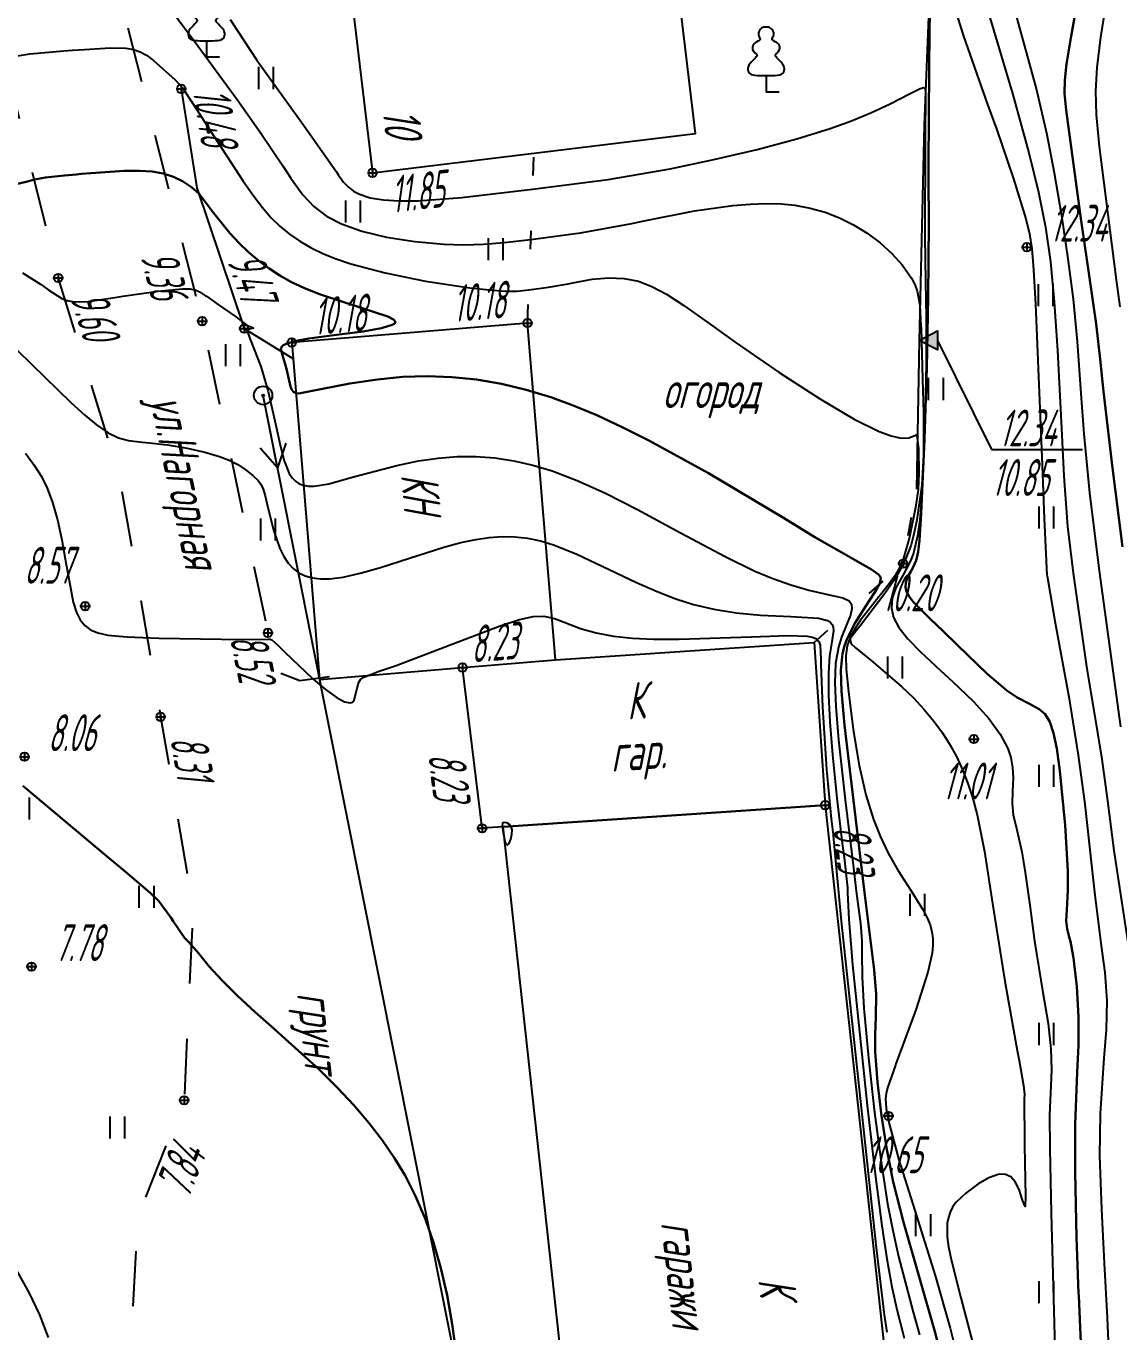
# Model space of a CAD drawing. Extents: x 1233805 to 1234355, y 654698 to 655114.
# Drawn here: x 1234185.61 to 1234215.23, y 654808.29 to 654843.69 of the extents above; entities that cross this region are included whole.
import ezdxf

# ---------------------------------------------------------------- set-up
doc = ezdxf.new("R2010")
doc.units = 0
doc.linetypes.add('ИИDash_05_15', pattern=[2, 0.5, -1.5])
doc.linetypes.add('ИИDash_15_15', pattern=[3, 1.5, -1.5])
for name, color, linetype, lineweight in [('ИИ_ГОРИЗОНТАЛИ_ОСН', 32, 'Continuous', 25), ('ИИ_ГОРИЗОНТАЛИ_УТОЛЩ', 32, 'Continuous', 30), ('ИИ_ДОРОГИ_АД', 7, 'Continuous', 25), ('ИИ_ЛЭП_НН', 250, 'Continuous', 25), ('ИИ_ОГРАДЫ', 7, 'Continuous', 25), ('ИИ_ОТМЕТКИ', 7, 'Continuous', 25), ('ИИ_СООРУЖЕНИЕ', 7, 'Continuous', 25), ('ИИ_СТРОЕНИЕ', 7, 'Continuous', 25), ('ИИ_УГОДЬЯ', 7, 'Continuous', 25)]:
    doc.layers.add(name, color=color, linetype=linetype, lineweight=lineweight)
doc.styles.add('VNIPISIMPLEXCUR', font='simplex.shx', dxfattribs={"width": 0.8, "oblique": 15})
doc.styles.add('ГОСТ 2.304 КУРСИВ', font='cs_gost2304.shx', dxfattribs={"oblique": 15})
doc.linetypes.add('ИИ052801П', pattern='A,2,[39,3dservice.shx,S=0.8,R=0,X=0,Y=0],2', length=4)
doc.linetypes.add('ИИ054751', pattern='A,2.5,[1,3dservice.shx,S=0.8,R=0,X=0,Y=0],2.5', length=5)

# ---------------------------------------------------------------- blocks, each defined once
blk = doc.blocks.new('ИИ05401')
at = {"color": 0, "linetype": 'Continuous', "lineweight": 25}
for points in [[(-0.4, 1.2), (-0.4, 0)], [(0.4, 1.2), (0.4, 0)]]:
    blk.add_lwpolyline(points, dxfattribs=at)
blk = doc.blocks.new('ИИ053881')
at = {"color": 0, "linetype": 'Continuous', "lineweight": 25}
blk.add_lwpolyline([(0, 0.875), (0.129, 0.876), (0.342, 0.878), (0.479, 0.882), (0.614, 0.891), (0.726, 0.907), (0.816, 0.94), (0.906, 1), (0.956, 1.071), (0.983, 1.151), (0.991, 1.231), (0.986, 1.295), (0.963, 1.379), (0.932, 1.445), (0.884, 1.516), (0.798, 1.61), (0.719, 1.692), (0.646, 1.766), (0.575, 1.842), (0.536, 1.889), (0.511, 1.929), (0.501, 1.967), (0.504, 1.992), (0.518, 2.017), (0.545, 2.049), (0.608, 2.115), (0.679, 2.198), (0.732, 2.29), (0.745, 2.372), (0.736, 2.444), (0.709, 2.515), (0.672, 2.575), (0.633, 2.617), (0.596, 2.646), (0.548, 2.678), (0.495, 2.709), (0.408, 2.76), (0.363, 2.789), (0.336, 2.812), (0.324, 2.831), (0.321, 2.846), (0.325, 2.865), (0.335, 2.89), (0.353, 2.928), (0.372, 2.968), (0.4, 3.034), (0.413, 3.103), (0.412, 3.19), (0.398, 3.247), (0.363, 3.319), (0.32, 3.377), (0.284, 3.414), (0.246, 3.444), (0.181, 3.476), (0.125, 3.489), (0.07, 3.496), (0, 3.5), (-0.07, 3.496), (-0.125, 3.489), (-0.181, 3.476), (-0.246, 3.444), (-0.284, 3.414), (-0.32, 3.377), (-0.363, 3.319), (-0.398, 3.247), (-0.412, 3.19), (-0.413, 3.103), (-0.4, 3.034), (-0.372, 2.968), (-0.353, 2.928), (-0.335, 2.89), (-0.325, 2.865), (-0.321, 2.846), (-0.324, 2.831), (-0.336, 2.812), (-0.363, 2.789), (-0.408, 2.76), (-0.495, 2.709), (-0.548, 2.678), (-0.596, 2.646), (-0.633, 2.617), (-0.672, 2.575), (-0.709, 2.515), (-0.736, 2.444), (-0.745, 2.372), (-0.732, 2.29), (-0.679, 2.198), (-0.608, 2.115), (-0.545, 2.049), (-0.518, 2.017), (-0.504, 1.992), (-0.501, 1.967), (-0.511, 1.929), (-0.536, 1.889), (-0.575, 1.842), (-0.646, 1.766), (-0.719, 1.692), (-0.798, 1.61), (-0.884, 1.516), (-0.932, 1.445), (-0.963, 1.379), (-0.986, 1.295), (-0.991, 1.231), (-0.983, 1.151), (-0.956, 1.071), (-0.906, 1), (-0.816, 0.94), (-0.726, 0.907), (-0.614, 0.891), (-0.479, 0.882), (-0.342, 0.878), (-0.129, 0.876)], close=True, dxfattribs=at)
blk.add_lwpolyline([(0, 0.875), (0, 0), (0.7, 0)], dxfattribs=at)
blk = doc.blocks.new('ИИ051144')
at = {"color": 0, "linetype": 'Continuous', "lineweight": 25, "flags": 128}
for points in [[(4, 0), (0, 0)], [(2.775, 0.707), (4, 0), (2.775, -0.707)]]:
    blk.add_lwpolyline(points, dxfattribs=at)
blk = doc.blocks.new('ИИ051081')
at = {"linetype": 'Continuous', "lineweight": 25}
blk.add_hatch(color=0, dxfattribs=at).paths.add_polyline_path([(-0.05, 0, 1), (0.05, 0, 1)])
at = {"color": 0, "linetype": 'Continuous', "lineweight": 25}
for radius in [0.5, 0.05]:
    blk.add_circle((0, 0), radius, dxfattribs=at)
blk = doc.blocks.new('PICKET')
at = {"color": 0, "linetype": 'Continuous', "lineweight": 25}
for p, q in [((-0.23, 0), (0.23, 0)), ((0, 0.23), (0, -0.23))]:
    blk.add_line(p, q, dxfattribs=at)
blk.add_circle((0, 0), 0.23, dxfattribs=at)
at = {"color": 0, "linetype": 'Continuous', "style": 'VNIPISIMPLEXCUR', "oblique": 15, "width": 0.8}
blk.add_attdef('OTMETKA', (1.25, 0.3), '', height=2, dxfattribs=at)
at = {"color": 8, "linetype": 'Continuous', "style": 'VNIPISIMPLEXCUR', "oblique": 15, "width": 0.8, "flags": 1}
blk.add_attdef('NOMER', (1.25, -2.7), '', height=2, dxfattribs=at)
blk = doc.blocks.new('ИИ05280')
at = {"linetype": 'Continuous'}
blk.add_hatch(color=0, dxfattribs=at).paths.add_polyline_path([(0.5, 1), (-0.531, 1), (0, 0)])
at = {"color": 0, "linetype": 'Continuous'}
blk.add_lwpolyline([(0, 0), (-0.531, 1), (0.5, 1), (0, 0)], dxfattribs=at)
at = {"color": 0, "linetype": 'Continuous', "style": 'VNIPISIMPLEXCUR', "oblique": 15, "width": 0.8}
for tag, p in [('TOP', (1.705, 4.427)), ('FOUNDATION', (1.705, 0.998))]:
    blk.add_attdef(tag, p, '', height=2, dxfattribs=at)
blk = doc.blocks.new('*U193')
at = {"color": 0, "linetype": 'ByBlock', "lineweight": -2}
for points in [[(0, 0), (2.924, -5.912)], [(2.924, -5.912), (7.868, -5.912)]]:
    blk.add_lwpolyline(points, dxfattribs=at)

msp = doc.modelspace()

# ---------------------------------------------------------------- linework, layer by layer
at = {"layer": 'ИИ_ГОРИЗОНТАЛИ_ОСН', "flags": 128}
for points, elevation in [([(1234188.622, 654845.359), (1234190.07, 654843.421), (1234191.329, 654841.698), (1234191.969, 654840.788), (1234192.565, 654839.902), (1234192.787, 654839.568), (1234193.114, 654839.115), (1234193.412, 654838.797), (1234193.756, 654838.536), (1234194.158, 654838.324), (1234194.707, 654838.13), (1234195.382, 654837.968), (1234196.149, 654837.845), (1234196.933, 654837.775), (1234197.468, 654837.761), (1234198.008, 654837.775), (1234198.564, 654837.818), (1234199.288, 654837.9), (1234200.633, 654838.084), (1234201.98, 654838.332), (1234202.359, 654838.412), (1234203.727, 654838.68), (1234204.765, 654838.826), (1234205.236, 654838.864), (1234205.671, 654838.877), (1234206.074, 654838.866), (1234206.444, 654838.83), (1234206.858, 654838.754), (1234207.263, 654838.64), (1234207.657, 654838.488), (1234208.039, 654838.299), (1234208.408, 654838.072), (1234208.756, 654837.812), (1234209.075, 654837.525), (1234209.353, 654837.221), (1234209.607, 654836.858), (1234209.696, 654836.681), (1234209.762, 654836.502), (1234209.837, 654836.122), (1234209.864, 654835.557), (1234209.865, 654835.507), (1234209.904, 654834.12), (1234209.93, 654833.211), (1234209.936, 654832.064), (1234209.888, 654831.247), (1234209.75, 654830.309), (1234209.674, 654829.918), (1234209.585, 654829.597), (1234209.465, 654829.283), (1234209.311, 654828.972), (1234209.125, 654828.661), (1234208.883, 654828.304), (1234208.226, 654827.44), (1234208.076, 654827.252), (1234207.945, 654827.083), (1234207.944, 654827.035), (1234207.968, 654826.946), (1234208.078, 654826.84), (1234208.565, 654826.444), (1234208.577, 654826.435), (1234209.34, 654825.787), (1234209.657, 654825.479), (1234209.946, 654825.169), (1234210.211, 654824.85), (1234210.448, 654824.527), (1234210.657, 654824.2), (1234210.837, 654823.869), (1234210.994, 654823.528), (1234211.137, 654823.155), (1234211.266, 654822.75), (1234211.385, 654822.307), (1234211.59, 654821.311), (1234211.806, 654819.909), (1234211.88, 654819.393), (1234212.135, 654817.802), (1234212.474, 654815.925), (1234212.524, 654815.653), (1234212.645, 654814.975), (1234212.67, 654814.727), (1234212.665, 654814.606), (1234212.658, 654814.426), (1234212.667, 654813.609), (1234212.672, 654813.347), (1234212.697, 654811.959), (1234212.685, 654811.688), (1234212.62, 654811.863), (1234212.62, 654811.864), (1234212.524, 654812.155), (1234212.419, 654812.359), (1234212.295, 654812.495), (1234212.152, 654812.563), (1234212.059, 654812.57), (1234211.953, 654812.557), (1234211.702, 654812.468), (1234211.405, 654812.297), (1234211.08, 654812.054), (1234210.813, 654811.796), (1234210.723, 654811.672), (1234210.655, 654811.541), (1234210.606, 654811.397), (1234210.577, 654811.239), (1234210.575, 654810.869), (1234210.611, 654810.595), (1234210.679, 654810.258), (1234210.946, 654809.217), (1234211.267, 654807.98)], 11), ([(1234215.007, 654845.129), (1234214.73, 654843.388), (1234214.628, 654842.568), (1234214.592, 654841.925), (1234214.61, 654841.28), (1234214.69, 654840.428), (1234215.156, 654836.81), (1234215.255, 654836.078)], 14.5), ([(1234210.808, 654844.072), (1234211.015, 654843.416), (1234211.67, 654841.563), (1234211.909, 654840.905), (1234212.376, 654839.549), (1234212.708, 654838.462), (1234212.806, 654838.059), (1234212.866, 654837.658), (1234212.914, 654837.081), (1234212.964, 654836.153), (1234213.145, 654831.791), (1234213.203, 654830.338), (1234213.277, 654828.805), (1234213.278, 654828.798), (1234213.28, 654828.786), (1234213.445, 654827.833), (1234213.505, 654827.517), (1234213.873, 654825.504), (1234214.128, 654823.922), (1234214.303, 654822.602), (1234214.488, 654820.944), (1234214.577, 654820.128), (1234214.75, 654818.757), (1234214.844, 654818.032), (1234214.898, 654817.276), (1234214.879, 654816.488), (1234214.82, 654815.715), (1234214.718, 654814.214), (1234214.706, 654813.064), (1234214.754, 654811.62), (1234214.831, 654810.158), (1234214.909, 654808.672), (1234215.042, 654805.561)], 12.5), ([(1234211.653, 654844.194), (1234212.346, 654841.858), (1234212.79, 654840.257), (1234213.051, 654839.185), (1234213.236, 654838.241), (1234213.371, 654837.3), (1234213.475, 654836.218), (1234213.563, 654834.896), (1234213.664, 654832.961), (1234213.74, 654831.486), (1234213.839, 654830.125), (1234213.988, 654828.862), (1234214.36, 654826.265), (1234214.543, 654825.191), (1234214.77, 654823.814), (1234214.915, 654822.692), (1234215.088, 654821.342), (1234215.47, 654818.845)], 13), ([(1234212.349, 654844.331), (1234212.551, 654843.571), (1234212.643, 654843.247), (1234212.995, 654841.959), (1234213.274, 654840.753), (1234213.477, 654839.707), (1234213.674, 654838.552), (1234213.848, 654837.38), (1234213.985, 654836.284), (1234214.097, 654835.14), (1234214.199, 654833.73), (1234214.277, 654832.633), (1234214.432, 654831.041), (1234214.697, 654828.926), (1234215.275, 654824.698)], 13.5), ([(1234191.14, 654843.869), (1234191.868, 654842.768), (1234192.999, 654841.186), (1234193.25, 654840.84), (1234194.02, 654839.737), (1234194.077, 654839.65), (1234194.213, 654839.461), (1234194.337, 654839.327), (1234194.48, 654839.218), (1234194.648, 654839.13), (1234194.937, 654839.036), (1234195.293, 654838.976), (1234195.723, 654838.949), (1234196.233, 654838.954), (1234197.416, 654839.044), (1234199.34, 654839.265), (1234201.384, 654839.533), (1234203.066, 654839.821), (1234204.249, 654840.068), (1234205.426, 654840.347), (1234206.497, 654840.634), (1234207.404, 654840.915), (1234207.978, 654841.121), (1234208.521, 654841.343), (1234209.028, 654841.577), (1234209.55, 654841.848), (1234209.639, 654841.896), (1234209.842, 654841.998), (1234209.939, 654842.024), (1234209.98, 654841.991), (1234209.988, 654841.875), (1234209.979, 654840.638), (1234209.979, 654840.636), (1234209.968, 654837.997), (1234209.987, 654836.757), (1234210.002, 654835.785), (1234210.002, 654834.538), (1234209.979, 654833.243), (1234209.935, 654831.972), (1234209.878, 654830.864), (1234209.832, 654830.303), (1234209.77, 654829.873), (1234209.66, 654829.401), (1234209.579, 654829.192), (1234209.476, 654828.984), (1234209.379, 654828.817), (1234209.184, 654828.461), (1234209.087, 654828.181), (1234209.064, 654827.914), (1234209.119, 654827.658), (1234209.262, 654827.387), (1234209.504, 654827.077), (1234209.848, 654826.723), (1234210.39, 654826.224), (1234210.719, 654825.926), (1234211.277, 654825.386), (1234211.701, 654824.917), (1234212.012, 654824.493), (1234212.216, 654824.109), (1234212.298, 654823.859), (1234212.346, 654823.593), (1234212.361, 654823.309), (1234212.347, 654822.944), (1234212.335, 654822.613), (1234212.366, 654822.309), (1234212.46, 654821.903), (1234212.6, 654821.303), (1234212.692, 654820.748), (1234212.812, 654819.856), (1234212.943, 654818.887), (1234213.168, 654817.496), (1234213.307, 654816.656), (1234213.387, 654815.968), (1234213.402, 654815.393), (1234213.382, 654814.969), (1234213.349, 654814.169), (1234213.352, 654813.26), (1234213.392, 654811.508), (1234213.506, 654807.19)], 11.5), ([(1234185.048, 654842.824), (1234185.708, 654842.938), (1234186.63, 654843.016), (1234186.866, 654843.032), (1234187.196, 654843.056), (1234187.898, 654843.1), (1234188.318, 654843.09), (1234188.524, 654843.054), (1234188.706, 654842.991), (1234188.874, 654842.899), (1234189.065, 654842.756), (1234189.653, 654842.233), (1234189.848, 654842.011), (1234190.149, 654841.561), (1234190.355, 654841.238), (1234191.497, 654839.486), (1234191.78, 654839.078), (1234192.015, 654838.77), (1234192.248, 654838.502), (1234192.488, 654838.267), (1234192.75, 654838.049), (1234193.031, 654837.854), (1234193.337, 654837.678), (1234193.668, 654837.519), (1234194.017, 654837.381), (1234194.414, 654837.247), (1234195.342, 654836.998), (1234196.44, 654836.776), (1234197.633, 654836.597), (1234198.174, 654836.537), (1234198.599, 654836.507), (1234198.924, 654836.507), (1234199.235, 654836.535), (1234199.768, 654836.608), (1234200.3, 654836.706), (1234200.388, 654836.724), (1234200.954, 654836.827), (1234201.406, 654836.866), (1234201.824, 654836.847), (1234202.208, 654836.77), (1234202.568, 654836.633), (1234202.968, 654836.419), (1234203.435, 654836.115), (1234204.151, 654835.604), (1234204.829, 654835.117), (1234206.025, 654834.295), (1234207.143, 654833.573), (1234208.055, 654833.035), (1234208.733, 654832.695), (1234209.054, 654832.578), (1234209.323, 654832.521), (1234209.537, 654832.526), (1234209.701, 654832.593), (1234209.736, 654832.61), (1234209.753, 654832.594), (1234209.796, 654832.239), (1234209.81, 654831.561), (1234209.788, 654831.129), (1234209.713, 654830.636), (1234209.554, 654829.832), (1234209.393, 654829.27), (1234209.289, 654829.025), (1234209.162, 654828.797), (1234209.005, 654828.57), (1234208.766, 654828.27), (1234208.726, 654828.221), (1234208.228, 654827.588), (1234208.068, 654827.35), (1234207.954, 654827.144), (1234207.862, 654826.893), (1234207.826, 654826.621), (1234207.837, 654826.261), (1234207.898, 654825.644), (1234208.035, 654824.555), (1234208.188, 654823.646), (1234208.368, 654822.852), (1234208.574, 654822.18), (1234208.756, 654821.727), (1234208.978, 654821.271), (1234209.24, 654820.811), (1234209.595, 654820.252), (1234209.925, 654819.722), (1234210.033, 654819.514), (1234210.11, 654819.324), (1234210.16, 654819.141), (1234210.186, 654818.958), (1234210.188, 654818.768), (1234210.168, 654818.559), (1234210.053, 654818.04), (1234209.728, 654817.026), (1234209.187, 654815.556), (1234209.174, 654815.52), (1234208.953, 654814.909), (1234208.918, 654814.757), (1234208.906, 654814.606), (1234208.921, 654814.346), (1234208.982, 654814.008), (1234209.267, 654812.958), (1234209.645, 654811.751), (1234210.248, 654809.818), (1234210.656, 654808.392), (1234210.892, 654807.458)], 10.5), ([(1234185.514, 654837), (1234186.004, 654836.69), (1234186.227, 654836.534), (1234186.58, 654836.307), (1234186.721, 654836.252), (1234186.87, 654836.221), (1234187.058, 654836.211), (1234187.291, 654836.224), (1234188.014, 654836.328), (1234188.233, 654836.364), (1234189.186, 654836.502), (1234189.841, 654836.563), (1234190.046, 654836.562), (1234190.194, 654836.537), (1234190.315, 654836.486), (1234190.473, 654836.38), (1234190.498, 654836.363), (1234190.826, 654836.134), (1234191.283, 654835.812), (1234191.473, 654835.668), (1234191.606, 654835.575), (1234191.711, 654835.533), (1234191.778, 654835.501), (1234191.667, 654835.475), (1234191.629, 654835.47), (1234191.6, 654835.459), (1234191.599, 654835.427), (1234191.687, 654835.196), (1234191.694, 654835.179), (1234191.97, 654834.461), (1234192.173, 654833.787), (1234192.369, 654832.908), (1234192.502, 654832.291), (1234192.606, 654831.902), (1234192.744, 654831.564), (1234192.823, 654831.445), (1234192.911, 654831.353), (1234193.012, 654831.285), (1234193.129, 654831.241), (1234193.263, 654831.219), (1234193.417, 654831.22), (1234193.812, 654831.285), (1234194.487, 654831.468), (1234195.659, 654831.78), (1234196.242, 654831.902), (1234196.775, 654831.979), (1234197.292, 654832.019), (1234197.803, 654832.019), (1234198.317, 654831.981), (1234198.831, 654831.904), (1234199.348, 654831.786), (1234199.869, 654831.629), (1234200.543, 654831.371), (1234201.31, 654831.024), (1234202.181, 654830.585), (1234203.368, 654829.947), (1234204.555, 654829.31), (1234205.343, 654828.925), (1234205.845, 654828.715), (1234206.341, 654828.54), (1234206.828, 654828.4), (1234207.376, 654828.276), (1234207.747, 654828.189), (1234207.918, 654828.107), (1234207.981, 654828.016), (1234207.991, 654827.891), (1234207.95, 654827.725), (1234207.843, 654827.457), (1234207.709, 654827.122), (1234207.626, 654826.851), (1234207.551, 654826.415), (1234207.528, 654825.89), (1234207.553, 654825.244), (1234207.631, 654824.341), (1234207.808, 654822.713), (1234208.031, 654820.869), (1234208.111, 654820.243), (1234208.221, 654819.362), (1234208.261, 654818.889), (1234208.262, 654818.559), (1234208.267, 654817.911), (1234208.318, 654817.066), (1234208.44, 654815.717), (1234208.604, 654814.24), (1234208.781, 654812.898), (1234208.96, 654811.763), (1234209.097, 654811.04), (1234209.251, 654810.338), (1234209.653, 654808.828), (1234209.826, 654808.21)], 9.5), ([(1234185.37, 654834.907), (1234185.756, 654834.524), (1234186.823, 654833.484), (1234187.206, 654833.138), (1234187.518, 654832.88), (1234187.832, 654832.663), (1234188.113, 654832.525), (1234188.383, 654832.451), (1234188.753, 654832.412), (1234188.954, 654832.396), (1234189.446, 654832.336), (1234189.974, 654832.246), (1234190.455, 654832.139), (1234190.851, 654832.024), (1234191.117, 654831.922), (1234191.35, 654831.804), (1234191.551, 654831.673), (1234191.752, 654831.507), (1234191.763, 654831.497), (1234191.776, 654831.486), (1234191.897, 654831.371), (1234191.971, 654831.271), (1234192.033, 654831.14), (1234192.09, 654830.959), (1234192.164, 654830.639), (1234192.321, 654829.995), (1234192.486, 654829.53), (1234192.595, 654829.311), (1234192.715, 654829.132), (1234192.851, 654828.986), (1234193.004, 654828.871), (1234193.179, 654828.786), (1234193.374, 654828.73), (1234193.592, 654828.703), (1234193.833, 654828.706), (1234194.204, 654828.755), (1234194.661, 654828.858), (1234195.212, 654829.014), (1234196.002, 654829.267), (1234196.931, 654829.561), (1234197.395, 654829.688), (1234197.796, 654829.776), (1234198.165, 654829.83), (1234198.514, 654829.853), (1234198.859, 654829.845), (1234199.202, 654829.806), (1234199.548, 654829.734), (1234199.903, 654829.629), (1234200.518, 654829.384), (1234201.414, 654828.96), (1234202.157, 654828.604), (1234202.714, 654828.358), (1234203.224, 654828.161), (1234203.695, 654828.012), (1234204.249, 654827.882), (1234204.855, 654827.786), (1234205.511, 654827.724), (1234206.333, 654827.684), (1234207.09, 654827.637), (1234207.334, 654827.573), (1234207.409, 654827.526), (1234207.459, 654827.466), (1234207.486, 654827.394), (1234207.493, 654827.302), (1234207.449, 654826.999), (1234207.388, 654826.616), (1234207.358, 654826.149), (1234207.361, 654825.556), (1234207.398, 654824.831), (1234207.469, 654823.939), (1234207.586, 654822.76), (1234207.731, 654821.535), (1234207.781, 654821.15), (1234207.872, 654820.327), (1234207.874, 654820.195), (1234207.906, 654819.484), (1234208.009, 654818.247), (1234208.415, 654814.346), (1234208.623, 654812.568), (1234208.806, 654811.166), (1234208.94, 654810.27), (1234209.074, 654809.516), (1234209.206, 654808.896), (1234209.361, 654808.301), (1234209.41, 654808.12)], 9), ([(1234185.597, 654832.109), (1234185.833, 654831.79), (1234186.025, 654831.479), (1234186.181, 654831.166), (1234186.327, 654830.774), (1234186.459, 654830.307), (1234186.577, 654829.764), (1234186.705, 654829.039), (1234186.711, 654829.001), (1234186.89, 654828.072), (1234186.976, 654827.797), (1234187.074, 654827.594), (1234187.2, 654827.438), (1234187.36, 654827.322), (1234187.559, 654827.241), (1234187.824, 654827.183), (1234188.343, 654827.131), (1234189.21, 654827.1), (1234191.467, 654827.063), (1234192.173, 654827.071), (1234192.178, 654827.072), (1234192.223, 654827.072), (1234192.267, 654827.051), (1234192.436, 654826.903), (1234192.61, 654826.731), (1234193.382, 654825.996), (1234193.726, 654825.708), (1234194.015, 654825.499), (1234194.239, 654825.376), (1234194.394, 654825.341), (1234194.459, 654825.363), (1234194.507, 654825.421), (1234194.568, 654825.664), (1234194.62, 654825.891), (1234194.674, 654825.974), (1234194.765, 654826.04), (1234195.184, 654826.201), (1234195.641, 654826.36), (1234196.944, 654826.857), (1234198.455, 654827.432), (1234198.984, 654827.606), (1234199.351, 654827.687), (1234199.647, 654827.694), (1234199.936, 654827.628), (1234200.196, 654827.527), (1234200.638, 654827.358), (1234201.058, 654827.24), (1234201.527, 654827.153), (1234202.046, 654827.099), (1234202.614, 654827.074), (1234203.312, 654827.071), (1234205.259, 654827.131), (1234206.262, 654827.167), (1234206.779, 654827.155), (1234206.927, 654827.126), (1234207.029, 654827.079), (1234207.093, 654827.01), (1234207.13, 654826.911), (1234207.15, 654826.532), (1234207.15, 654826.38), (1234207.193, 654825.229), (1234207.306, 654823.537), (1234207.432, 654822.2), (1234207.45, 654822.056), (1234207.483, 654821.765), (1234207.483, 654821.745), (1234207.701, 654819.429), (1234208.652, 654810.569), (1234208.871, 654808.759), (1234208.94, 654808.288)], 8.5), ([(1234185.289, 654810.072), (1234185.683, 654809.365), (1234185.977, 654808.76), (1234186.213, 654808.141)], 7.5)]:
    msp.add_lwpolyline(points, dxfattribs=dict(at, elevation=elevation))
at = {"layer": 'ИИ_ГОРИЗОНТАЛИ_ОСН', "elevation": 8.5, "flags": 128}
msp.add_lwpolyline([(1234198.531, 654821.887), (1234198.587, 654821.582), (1234198.617, 654821.509), (1234198.65, 654821.486), (1234198.699, 654821.531), (1234198.749, 654821.647), (1234198.78, 654821.785), (1234198.781, 654821.903), (1234198.757, 654821.983), (1234198.71, 654822.046), (1234198.641, 654822.09), (1234198.565, 654822.104), (1234198.524, 654822.08), (1234198.517, 654822.011), (1234198.531, 654821.887)], close=True, dxfattribs=at)
at = {"layer": 'ИИ_ГОРИЗОНТАЛИ_УТОЛЩ', "flags": 128}
for points, elevation in [([(1234214.147, 654844.637), (1234213.932, 654843.412), (1234213.809, 654842.664), (1234213.76, 654842.222), (1234213.758, 654841.872), (1234213.803, 654841.409), (1234214.204, 654838.411), (1234214.414, 654836.994), (1234214.614, 654835.622), (1234214.723, 654834.657), (1234214.814, 654833.78), (1234215.047, 654831.789), (1234215.328, 654829.574)], 14), ([(1234210.115, 654844.32), (1234210.097, 654843.603), (1234210.074, 654841.307), (1234210.065, 654839.826), (1234210.068, 654839.536), (1234210.074, 654838.359), (1234210.058, 654836.339), (1234210.021, 654834.421), (1234209.956, 654832.487), (1234209.867, 654830.48), (1234209.824, 654829.749), (1234209.789, 654829.438), (1234209.735, 654829.206), (1234209.646, 654829.002), (1234209.598, 654828.92), (1234209.503, 654828.747), (1234209.456, 654828.61), (1234209.444, 654828.479), (1234209.471, 654828.354), (1234209.54, 654828.224), (1234209.658, 654828.074), (1234210.126, 654827.61), (1234210.455, 654827.297), (1234210.854, 654826.904), (1234211.655, 654826.129), (1234212.188, 654825.68), (1234212.471, 654825.493), (1234212.803, 654825.32), (1234213.069, 654825.177), (1234213.228, 654825.039), (1234213.356, 654824.827), (1234213.459, 654824.524), (1234213.545, 654824.104), (1234213.629, 654823.499), (1234213.775, 654822.027), (1234213.847, 654820.778), (1234213.846, 654820.258), (1234213.818, 654819.738), (1234213.802, 654819.432), (1234213.822, 654819.221), (1234213.884, 654818.989), (1234213.919, 654818.873), (1234213.989, 654818.474), (1234214.004, 654818.364), (1234214.018, 654818.27), (1234214.089, 654817.659), (1234214.132, 654816.834), (1234214.134, 654816.058), (1234214.098, 654815.332), (1234214.04, 654813.912), (1234214.042, 654812.632), (1234214.08, 654810.853), (1234214.136, 654809.341), (1234214.14, 654809.269), (1234214.289, 654805.885)], 12), ([(1234185.309, 654839.398), (1234185.645, 654839.479), (1234185.838, 654839.533), (1234186.141, 654839.587), (1234186.655, 654839.639), (1234186.976, 654839.668), (1234187.114, 654839.681), (1234188.267, 654839.767), (1234188.687, 654839.769), (1234189.029, 654839.746), (1234189.33, 654839.692), (1234189.605, 654839.605), (1234189.852, 654839.485), (1234190.091, 654839.323), (1234190.094, 654839.321), (1234190.098, 654839.318), (1234190.289, 654839.148), (1234190.61, 654838.732), (1234190.619, 654838.72), (1234191.131, 654838.077), (1234191.384, 654837.805), (1234191.643, 654837.556), (1234191.916, 654837.324), (1234192.197, 654837.114), (1234192.488, 654836.925), (1234192.788, 654836.757), (1234193.159, 654836.583), (1234193.589, 654836.411), (1234194.72, 654836.041), (1234195.415, 654835.813), (1234195.565, 654835.738), (1234195.62, 654835.674), (1234195.601, 654835.63), (1234195.532, 654835.587), (1234195.24, 654835.5), (1234194.749, 654835.414), (1234193.949, 654835.308), (1234193.275, 654835.219), (1234192.881, 654835.146), (1234192.638, 654835.07), (1234192.57, 654835.029), (1234192.53, 654834.986), (1234192.518, 654834.937), (1234192.529, 654834.871), (1234192.582, 654834.703), (1234192.663, 654834.437), (1234192.715, 654834.198), (1234192.779, 654833.92), (1234192.817, 654833.828), (1234192.862, 654833.77), (1234192.922, 654833.739), (1234193.001, 654833.733), (1234193.229, 654833.775), (1234194.387, 654833.999), (1234195.136, 654834.113), (1234195.812, 654834.177), (1234196.483, 654834.198), (1234197.149, 654834.175), (1234197.822, 654834.107), (1234198.494, 654833.993), (1234199.165, 654833.833), (1234199.835, 654833.629), (1234200.434, 654833.408), (1234201.077, 654833.139), (1234201.766, 654832.819), (1234202.503, 654832.449), (1234204.104, 654831.568), (1234206.135, 654830.355), (1234206.991, 654829.838), (1234208.097, 654829.203), (1234208.526, 654828.959), (1234208.709, 654828.826), (1234208.755, 654828.77), (1234208.776, 654828.715), (1234208.747, 654828.577), (1234208.647, 654828.395), (1234208.443, 654828.083), (1234208.08, 654827.515), (1234207.864, 654827.087), (1234207.791, 654826.886), (1234207.74, 654826.682), (1234207.691, 654826.231), (1234207.707, 654825.659), (1234207.794, 654824.743), (1234208.33, 654820.204), (1234208.442, 654819.337), (1234208.595, 654818.109), (1234208.65, 654817.451), (1234208.638, 654816.828), (1234208.619, 654816.352), (1234208.626, 654815.884), (1234208.684, 654815.062), (1234208.791, 654814.149), (1234208.936, 654813.238), (1234209.113, 654812.361), (1234209.387, 654811.271), (1234209.815, 654809.786), (1234210.241, 654808.301), (1234210.435, 654807.528)], 10), ([(1234185.526, 654823.099), (1234187.817, 654821.171), (1234188.293, 654820.773), (1234188.973, 654820.198), (1234189.211, 654819.967), (1234189.532, 654819.524), (1234189.595, 654819.427), (1234189.908, 654818.975), (1234190.013, 654818.864), (1234190.228, 654818.625), (1234190.281, 654818.556), (1234190.573, 654818.196), (1234190.912, 654817.826), (1234191.329, 654817.412), (1234191.823, 654816.958), (1234192.264, 654816.569), (1234193.541, 654815.414), (1234194.042, 654814.918), (1234194.491, 654814.439), (1234194.904, 654813.956), (1234195.272, 654813.479), (1234195.598, 654813.006), (1234195.881, 654812.535), (1234196.167, 654811.973), (1234196.424, 654811.367), (1234196.652, 654810.716), (1234196.851, 654810.02), (1234197.019, 654809.286), (1234197.16, 654808.503), (1234197.275, 654807.666)], 8)]:
    msp.add_lwpolyline(points, dxfattribs=dict(at, elevation=elevation))
at = {"layer": 'ИИ_ДОРОГИ_АД', "linetype": 'ИИDash_15_15', "flags": 128}
for points in [[(1234160.88, 654911.763), (1234163.165, 654916.5), (1234165.239, 654919.415), (1234166.094, 654920.023), (1234166.836, 654920.366), (1234167.692, 654920.423), (1234168.49, 654920.366), (1234169.289, 654919.871), (1234170.468, 654916.867), (1234172.984, 654909.783), (1234176.836, 654898.471), (1234178.764, 654893.146), (1234178.667, 654892.418), (1234177.987, 654891.592), (1234177.938, 654890.523), (1234179.339, 654883.855), (1234180.242, 654879.236), (1234181.553, 654870.46), (1234182.098, 654862.128), (1234183.655, 654849.527), (1234184.728, 654844.014), (1234186.479, 654836.862), (1234188.139, 654831.484), (1234189.258, 654824.964), (1234190.134, 654819.807), (1234189.896, 654814.572), (1234188.631, 654811.41), (1234188.436, 654807.615), (1234188.043, 654802.252), (1234187.459, 654800.841), (1234185.659, 654800.257), (1234183.956, 654800.646), (1234182.367, 654801.97), (1234180.968, 654801.132)], [(1234191.181, 654852.33), (1234188.131, 654852.027), (1234187.428, 654851.538), (1234187.13, 654850.512), (1234187.289, 654847.906), (1234190.381, 654835.689), (1234192.165, 654827.242), (1234192.466, 654826.169), (1234193.026, 654825.954), (1234193.831, 654826.055)]]:
    msp.add_lwpolyline(points, dxfattribs=at)
at = {"layer": 'ИИ_ЛЭП_НН', "flags": 128}
msp.add_lwpolyline([(1234210.181, 654726.963), (1234197.131, 654754.262), (1234199.193, 654797.752), (1234192.034, 654833.676)], dxfattribs=at)
at = {"layer": 'ИИ_ОГРАДЫ', "linetype": 'ИИ054751', "flags": 128}
msp.add_lwpolyline([(1234189.816, 654841.989), (1234190.239, 654839.303), (1234191.518, 654835.487), (1234192.844, 654834.68)], dxfattribs=at)
at = {"layer": 'ИИ_СООРУЖЕНИЕ', "linetype": 'ИИ052801П', "flags": 128}
msp.add_lwpolyline([(1234210.411, 654848.074), (1234210.429, 654846.773), (1234210.092, 654844.628), (1234209.951, 654840.999), (1234209.813, 654835.161), (1234209.742, 654831.14)], dxfattribs=at)
at = {"layer": 'ИИ_СТРОЕНИЕ'}
for points in [[(1234193.701, 654850.628), (1234195.003, 654839.711), (1234203.753, 654840.775), (1234202.452, 654851.692)], [(1234192.809, 654835.111), (1234193.563, 654825.981), (1234197.442, 654826.301), (1234199.955, 654826.509), (1234199.201, 654835.639)], [(1234199.955, 654826.509), (1234206.966, 654826.982), (1234207.264, 654822.572), (1234198.54, 654821.984), (1234197.97, 654821.945), (1234197.442, 654826.301)], [(1234207.264, 654822.572), (1234209.893, 654798.425), (1234201.188, 654797.794), (1234198.54, 654821.984)]]:
    msp.add_lwpolyline(points, close=True, dxfattribs=at)
at = {"layer": 'ИИ_УГОДЬЯ', "linetype": 'ИИDash_05_15', "flags": 128}
for points in [[(1234199.201, 654835.639), (1234199.378, 654840.243)], [(1234206.966, 654826.982), (1234209.381, 654829.119), (1234209.742, 654831.14)]]:
    msp.add_lwpolyline(points, dxfattribs=at)

# ---------------------------------------------------------------- block references
at = {"layer": 'ИИ_ЛЭП_НН', "xscale": 0.5, "yscale": 0.5, "zscale": 0.5}
msp.add_blockref('ИИ051081', (1234192.034, 654833.676), dxfattribs=at)
at = {"layer": 'ИИ_ЛЭП_НН', "xscale": 0.4999999999999996, "yscale": 0.4999999999999996, "zscale": 0.4999999999999996, "rotation": 281.269049635045}
msp.add_blockref('ИИ051144', (1234192.034, 654833.676), dxfattribs=at)
at = {"layer": 'ИИ_ОТМЕТКИ'}
ref = msp.add_blockref('PICKET', (1234189.816, 654841.989, 10.482), dxfattribs=dict(at, xscale=0.5, yscale=0.5, zscale=0.5))
ref.add_attrib('OTMETKA', '10.48', (1234190.123, 654841.933, 10.482), dxfattribs={"layer": '0', "color": 0, "linetype": 'Continuous', "height": 1, "rotation": 278.9516, "style": 'ГОСТ 2.304 КУРСИВ', "oblique": 15, "width": 0.65})
ref = msp.add_blockref('PICKET', (1234195.003, 654839.711, 11.85), dxfattribs=dict(at, xscale=0.5, yscale=0.5, zscale=0.5))
ref.add_attrib('OTMETKA', '11.85', (1234195.534, 654838.617, 11.85), dxfattribs={"layer": '0', "color": 0, "linetype": 'Continuous', "height": 1, "rotation": 6.9322, "style": 'ГОСТ 2.304 КУРСИВ', "oblique": 15, "width": 0.65})
ref = msp.add_blockref('PICKET', (1234212.732, 654837.694, 12.339), dxfattribs=dict(at, xscale=0.5, yscale=0.5, zscale=0.5))
ref.add_attrib('OTMETKA', '12.34', (1234213.357, 654837.844, 12.339), dxfattribs={"layer": '0', "color": 0, "linetype": 'Continuous', "height": 1, "style": 'ГОСТ 2.304 КУРСИВ', "oblique": 15, "width": 0.65})
ref = msp.add_blockref('PICKET', (1234190.381, 654835.689, 9.364), dxfattribs=dict(at, xscale=0.5, yscale=0.5, zscale=0.5))
ref.add_attrib('OTMETKA', '9.36', (1234188.703, 654837.46, 9.364), dxfattribs={"layer": '0', "color": 0, "linetype": 'Continuous', "height": 1, "rotation": 284.2031, "style": 'ГОСТ 2.304 КУРСИВ', "oblique": 15, "width": 0.65})
ref = msp.add_blockref('PICKET', (1234191.518, 654835.487, 9.47), dxfattribs=dict(at, xscale=0.5, yscale=0.5, zscale=0.5))
ref.add_attrib('OTMETKA', '9.47', (1234191.049, 654837.34, 9.47), dxfattribs={"layer": '0', "color": 0, "linetype": 'Continuous', "height": 1, "rotation": 288.5218, "style": 'ГОСТ 2.304 КУРСИВ', "oblique": 15, "width": 0.65})
ref = msp.add_blockref('PICKET', (1234186.479, 654836.862, 9.6), dxfattribs=dict(at, xscale=0.5, yscale=0.5, zscale=0.5))
ref.add_attrib('OTMETKA', '9.60', (1234186.807, 654836.309, 9.6), dxfattribs={"layer": '0', "color": 0, "linetype": 'Continuous', "height": 1, "rotation": 287.1464, "style": 'ГОСТ 2.304 КУРСИВ', "oblique": 15, "width": 0.65})
ref = msp.add_blockref('PICKET', (1234199.201, 654835.639, 10.18), dxfattribs=dict(at, xscale=0.5, yscale=0.5, zscale=0.5))
ref.add_attrib('OTMETKA', '10.18', (1234197.197, 654835.663, 10.18), dxfattribs={"layer": '0', "color": 0, "linetype": 'Continuous', "height": 1, "rotation": 4.7244, "style": 'ГОСТ 2.304 КУРСИВ', "oblique": 15, "width": 0.65})
ref = msp.add_blockref('PICKET', (1234192.809, 654835.111, 10.18), dxfattribs=dict(at, xscale=0.5, yscale=0.5, zscale=0.5))
ref.add_attrib('OTMETKA', '10.18', (1234193.42, 654835.312, 10.18), dxfattribs={"layer": '0', "color": 0, "linetype": 'Continuous', "height": 1, "rotation": 4.7244, "style": 'ГОСТ 2.304 КУРСИВ', "oblique": 15, "width": 0.65})
ref = msp.add_blockref('PICKET', (1234187.211, 654827.965, 8.569), dxfattribs=dict(at, xscale=0.5, yscale=0.5, zscale=0.5))
ref.add_attrib('OTMETKA', '8.57', (1234185.551, 654828.573, 8.569), dxfattribs={"layer": '0', "color": 0, "linetype": 'Continuous', "height": 1, "style": 'ГОСТ 2.304 КУРСИВ', "oblique": 15, "width": 0.65})
ref = msp.add_blockref('PICKET', (1234209.381, 654829.119, 10.2), dxfattribs=dict(at, xscale=0.5, yscale=0.5, zscale=0.5))
ref.add_attrib('OTMETKA', '10.20', (1234208.81, 654827.826, 10.2), dxfattribs={"layer": '0', "color": 0, "linetype": 'Continuous', "height": 1, "style": 'ГОСТ 2.304 КУРСИВ', "oblique": 15, "width": 0.65})
ref = msp.add_blockref('PICKET', (1234197.442, 654826.301, 8.23), dxfattribs=dict(at, xscale=0.5, yscale=0.5, zscale=0.5))
ref.add_attrib('OTMETKA', '8.23', (1234197.688, 654826.432, 8.23), dxfattribs={"layer": '0', "color": 0, "linetype": 'Continuous', "height": 1, "rotation": 4.7244, "style": 'ГОСТ 2.304 КУРСИВ', "oblique": 15, "width": 0.65})
ref = msp.add_blockref('PICKET', (1234192.165, 654827.242, 8.516), dxfattribs=dict(at, xscale=0.5, yscale=0.5, zscale=0.5))
ref.add_attrib('OTMETKA', '8.52', (1234191.125, 654827.102, 8.516), dxfattribs={"layer": '0', "color": 0, "linetype": 'Continuous', "height": 1, "rotation": 281.9272, "style": 'ГОСТ 2.304 КУРСИВ', "oblique": 15, "width": 0.65})
ref = msp.add_blockref('PICKET', (1234185.571, 654823.884, 8.055), dxfattribs=dict(at, xscale=0.5, yscale=0.5, zscale=0.5))
ref.add_attrib('OTMETKA', '8.06', (1234186.196, 654824.034, 8.055), dxfattribs={"layer": '0', "color": 0, "linetype": 'Continuous', "height": 1, "style": 'ГОСТ 2.304 КУРСИВ', "oblique": 15, "width": 0.65})
ref = msp.add_blockref('PICKET', (1234189.258, 654824.964, 8.313), dxfattribs=dict(at, xscale=0.5, yscale=0.5, zscale=0.5))
ref.add_attrib('OTMETKA', '8.31', (1234189.511, 654824.373, 8.313), dxfattribs={"layer": '0', "color": 0, "linetype": 'Continuous', "height": 1, "rotation": 279.6389, "style": 'ГОСТ 2.304 КУРСИВ', "oblique": 15, "width": 0.65})
ref = msp.add_blockref('PICKET', (1234211.295, 654824.362, 11.006), dxfattribs=dict(at, xscale=0.5, yscale=0.5, zscale=0.5))
ref.add_attrib('OTMETKA', '11.01', (1234210.444, 654822.725, 11.006), dxfattribs={"layer": '0', "color": 0, "linetype": 'Continuous', "height": 1, "style": 'ГОСТ 2.304 КУРСИВ', "oblique": 15, "width": 0.65})
ref = msp.add_blockref('PICKET', (1234197.97, 654821.945, 8.232), dxfattribs=dict(at, xscale=0.5, yscale=0.5, zscale=0.5))
ref.add_attrib('OTMETKA', '8.23', (1234196.504, 654823.938, 8.232), dxfattribs={"layer": '0', "color": 0, "linetype": 'Continuous', "height": 1, "rotation": 276.9157, "style": 'ГОСТ 2.304 КУРСИВ', "oblique": 15, "width": 0.65})
ref = msp.add_blockref('PICKET', (1234207.264, 654822.572, 8.23), dxfattribs=dict(at, xscale=0.5, yscale=0.5, zscale=0.5))
ref.add_attrib('OTMETKA', '8.23', (1234207.481, 654821.967, 8.23), dxfattribs={"layer": '0', "color": 0, "linetype": 'Continuous', "height": 1, "rotation": 276.2135, "style": 'ГОСТ 2.304 КУРСИВ', "oblique": 15, "width": 0.65})
ref = msp.add_blockref('PICKET', (1234185.758, 654818.194, 7.78), dxfattribs=dict(at, xscale=0.5, yscale=0.5, zscale=0.5))
ref.add_attrib('OTMETKA', '7.78', (1234186.383, 654818.344, 7.78), dxfattribs={"layer": '0', "color": 0, "linetype": 'Continuous', "height": 1, "style": 'ГОСТ 2.304 КУРСИВ', "oblique": 15, "width": 0.65})
ref = msp.add_blockref('PICKET', (1234189.896, 654814.572, 7.835), dxfattribs=dict(at, xscale=0.5, yscale=0.5, zscale=0.5))
ref.add_attrib('OTMETKA', '7.84', (1234190.017, 654811.885, 7.835), dxfattribs={"layer": '0', "color": 0, "linetype": 'Continuous', "height": 1, "rotation": 68.1959, "style": 'ГОСТ 2.304 КУРСИВ', "oblique": 15, "width": 0.65})
ref = msp.add_blockref('PICKET', (1234208.983, 654814.147, 10.654), dxfattribs=dict(at, xscale=0.5, yscale=0.5, zscale=0.5))
ref.add_attrib('OTMETKA', '10.65', (1234208.35, 654812.595), dxfattribs={"layer": '0', "color": 0, "linetype": 'Continuous', "height": 1, "style": 'ГОСТ 2.304 КУРСИВ', "oblique": 15, "width": 0.65})
at = {"layer": 'ИИ_СООРУЖЕНИЕ'}
ref = msp.add_blockref('ИИ05280', (1234209.812, 654835.162, 10.847), dxfattribs=dict(at, xscale=0.4999999999999994, yscale=0.4999999999999994, zscale=0.4999999999999994, rotation=270.3855888234992))
ref.add_attrib('TOP', '12.34', (1234211.979, 654832.294, 10.847), dxfattribs={"layer": '0', "color": 0, "linetype": 'Continuous', "height": 1, "style": 'ГОСТ 2.304 КУРСИВ', "oblique": 15, "width": 0.65})
ref.add_attrib('FOUNDATION', '10.85', (1234211.774, 654830.952, 10.847), dxfattribs={"layer": '0', "color": 0, "linetype": 'Continuous', "height": 1, "style": 'ГОСТ 2.304 КУРСИВ', "oblique": 15, "width": 0.65})
at = {"layer": 'ИИ_СООРУЖЕНИЕ', "color": 7, "xscale": 0.5, "yscale": 0.5, "zscale": 0.5}
msp.add_blockref('*U193', (1234210.312, 654835.169, 10.847), dxfattribs=at)
at = {"layer": 'ИИ_УГОДЬЯ', "xscale": 0.5, "yscale": 0.5, "zscale": 0.5}
for name, p in [('ИИ053881', (1234190.5, 654842.853, -11.67)), ('ИИ053881', (1234205.667, 654841.91, -11.67)), ('ИИ05401', (1234192.11, 654841.981)), ('ИИ05401', (1234194.467, 654838.36)), ('ИИ05401', (1234198.331, 654837.339)), ('ИИ05401', (1234213.239, 654836.093)), ('ИИ05401', (1234191.217, 654834.469)), ('ИИ05401', (1234210.263, 654833.55)), ('ИИ05401', (1234213.259, 654830.068)), ('ИИ05401', (1234192.161, 654829.745)), ('ИИ05401', (1234209.157, 654826.001)), ('ИИ05401', (1234213.259, 654823.068)), ('ИИ05401', (1234185.492, 654822.178)), ('ИИ05401', (1234188.871, 654819.784)), ('ИИ05401', (1234209.759, 654819.568)), ('ИИ05401', (1234213.259, 654816.068)), ('ИИ05401', (1234188.082, 654813.532)), ('ИИ05401', (1234209.92, 654810.884)), ('ИИ05401', (1234213.259, 654809.068))]:
    msp.add_blockref(name, p, dxfattribs=at)

# ---------------------------------------------------------------- texts
at = {"layer": 'ИИ_ДОРОГИ_АД', "style": 'ГОСТ 2.304 КУРСИВ', "oblique": 15, "width": 0.8}
for s, rotation, p in [('ул.Нагорная', 281.9272, (1234188.957, 654833.563)), ('грунт', 276.2467, (1234192.948, 654817.471))]:
    msp.add_text(s, height=1, rotation=rotation, dxfattribs=at).set_placement(p)
at = {"layer": 'ИИ_СТРОЕНИЕ', "style": 'ГОСТ 2.304 КУРСИВ', "oblique": 15, "width": 0.8}
for s, rotation, p in [('10', 276.1783, (1234195.271, 654841.396)), ('КН', 274.7244, (1234195.771, 654831.533)), ('К', 3.8566, (1234201.905, 654824.889)), ('гар.', 3.8566, (1234201.473, 654823.476)), ('гаражи', 276.2135, (1234202.816, 654811.254)), ('К', 276.2135, (1234205.452, 654809.717))]:
    msp.add_text(s, height=1, rotation=rotation, dxfattribs=at).set_placement(p)
at = {"layer": 'ИИ_УГОДЬЯ', "style": 'ГОСТ 2.304 КУРСИВ', "oblique": 15, "width": 0.8}
msp.add_text('огород', height=1, dxfattribs=at).set_placement((1234202.863, 654833.331))

doc.saveas('drawing.dxf')
